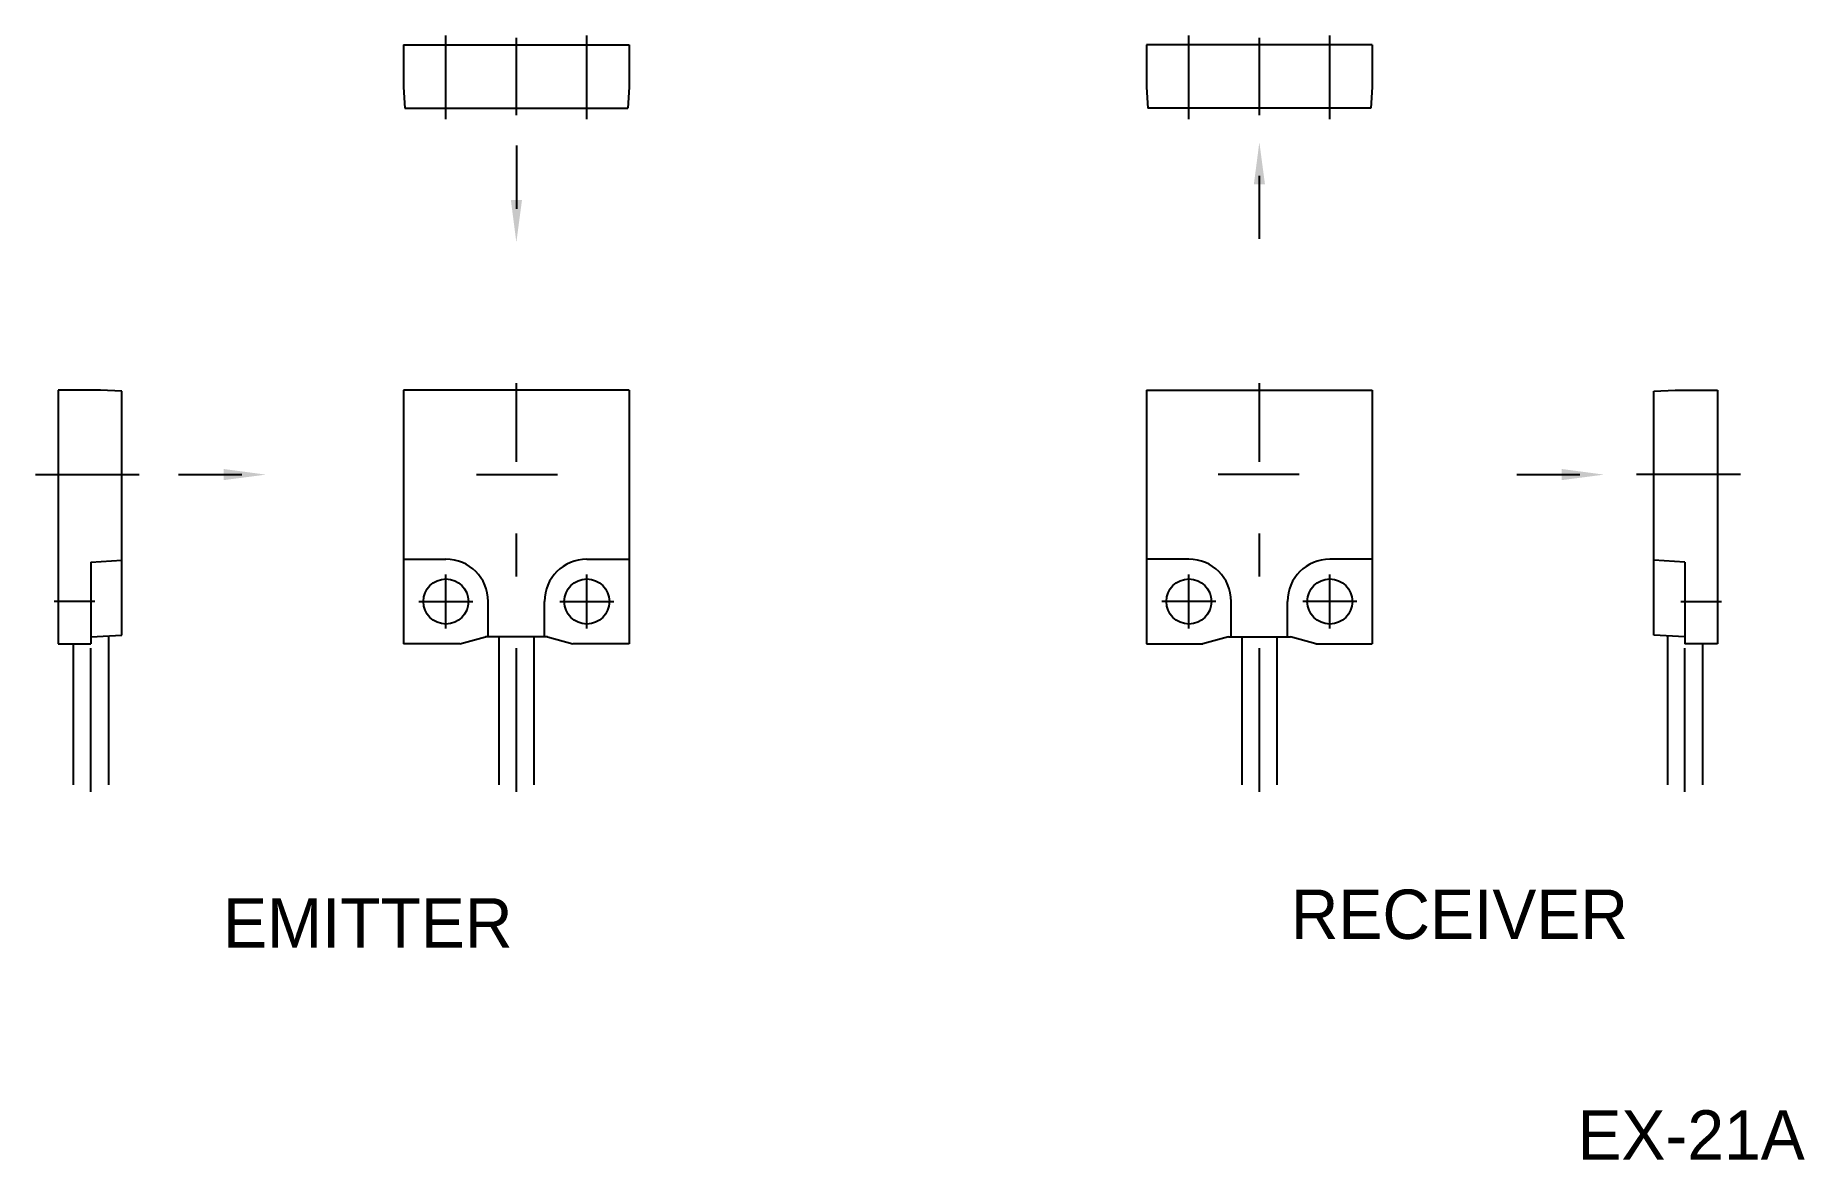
# Model space of a CAD drawing. Extents: x 261 to 386, y 295 to 375.
import ezdxf

# ---------------------------------------------------------------- set-up
doc = ezdxf.new("R2010")
doc.units = 0
doc.linetypes.add('CENTER', pattern=[23.418182, 10.181818, -5.090909, 3.054545, -5.090909])
doc.layers.get('0').update_dxf_attribs({"linetype": 'CONTINUOUS'})

msp = doc.modelspace()

# ---------------------------------------------------------------- linework, layer by layer
at = {"color": 7, "linetype": 'CONTINUOUS'}
for p, q in [((286.63, 374.33), (302.63, 374.33)), ((286.63, 374.33), (286.63, 371.33)), ((302.63, 374.33), (302.63, 371.33)), ((355.35, 374.33), (339.35, 374.33)), ((339.35, 374.33), (339.35, 371.33)), ((355.35, 374.33), (355.35, 371.33)), ((286.63, 371.33), (286.71, 369.83)), ((302.63, 371.33), (302.55, 369.83)), ((339.35, 371.33), (339.43, 369.83)), ((355.35, 371.33), (355.27, 369.83)), ((286.71, 369.83), (302.55, 369.83)), ((355.27, 369.83), (339.43, 369.83)), ((262.13, 349.83), (262.13, 331.83)), ((265.13, 349.83), (262.13, 349.83)), ((266.63, 349.75), (265.13, 349.83)), ((266.63, 332.45), (266.63, 349.75)), ((302.63, 349.83), (286.63, 349.83)), ((286.63, 349.83), (286.63, 331.83)), ((302.63, 349.83), (302.63, 331.83)), ((339.35, 349.83), (339.35, 331.83)), ((339.35, 349.83), (355.35, 349.83)), ((355.35, 349.83), (355.35, 331.83)), ((375.35, 349.75), (376.85, 349.83)), ((375.35, 332.45), (375.35, 349.75)), ((376.85, 349.83), (379.85, 349.83)), ((379.85, 349.83), (379.85, 331.83)), ((264.43, 337.63), (266.63, 337.75)), ((286.63, 337.83), (289.63, 337.83)), ((299.63, 337.83), (302.63, 337.83)), ((342.35, 337.83), (339.35, 337.83)), ((355.35, 337.83), (352.35, 337.83)), ((377.55, 337.63), (375.35, 337.75)), ((264.43, 337.63), (264.43, 332.33)), ((377.55, 337.63), (377.55, 332.33)), ((292.63, 332.33), (292.63, 334.83)), ((296.63, 332.33), (296.63, 334.83)), ((345.35, 332.33), (345.35, 334.83)), ((349.35, 332.33), (349.35, 334.83)), ((262.13, 331.83), (264.43, 331.83)), ((263.18, 331.83), (263.18, 321.83)), ((264.43, 332.33), (266.63, 332.45)), ((264.43, 332.33), (264.43, 331.83)), ((265.68, 332.4), (265.68, 321.83)), ((290.63, 331.83), (286.63, 331.83)), ((290.63, 331.83), (292.43, 332.33)), ((296.83, 332.33), (292.43, 332.33)), ((293.38, 332.33), (293.38, 321.83)), ((295.88, 332.33), (295.88, 321.83)), ((296.83, 332.33), (298.63, 331.83)), ((302.63, 331.83), (298.63, 331.83)), ((339.35, 331.83), (343.35, 331.83)), ((345.15, 332.33), (343.35, 331.83)), ((345.15, 332.33), (349.55, 332.33)), ((346.1, 332.33), (346.1, 321.83)), ((348.6, 332.33), (348.6, 321.83)), ((351.35, 331.83), (349.55, 332.33)), ((351.35, 331.83), (355.35, 331.83)), ((377.55, 332.33), (375.35, 332.45)), ((376.3, 332.4), (376.3, 321.83)), ((377.55, 332.33), (377.55, 331.83)), ((379.85, 331.83), (377.55, 331.83)), ((378.8, 331.83), (378.8, 321.83))]:
    msp.add_line(p, q, dxfattribs=at)
at = {"color": 4, "linetype": 'CENTER'}
for p, q in [((289.63, 369.04), (289.63, 374.99)), ((294.63, 369.33), (294.63, 374.83)), ((299.63, 369.04), (299.63, 374.99)), ((342.35, 369.04), (342.35, 374.99)), ((347.35, 369.33), (347.35, 374.83)), ((352.35, 369.04), (352.35, 374.99)), ((294.63, 321.33), (294.63, 350.33)), ((347.35, 321.33), (347.35, 350.33)), ((260.5, 343.83), (267.86, 343.83)), ((291.81, 343.83), (297.55, 343.83)), ((350.17, 343.83), (344.43, 343.83)), ((381.48, 343.83), (374.12, 343.83)), ((289.63, 332.91), (289.63, 336.75)), ((299.63, 332.91), (299.63, 336.75)), ((342.35, 332.91), (342.35, 336.75)), ((352.35, 332.91), (352.35, 336.75)), ((264.73, 334.83), (261.83, 334.83)), ((287.71, 334.83), (291.55, 334.83)), ((297.71, 334.83), (301.55, 334.83)), ((344.27, 334.83), (340.43, 334.83)), ((354.27, 334.83), (350.43, 334.83)), ((377.25, 334.83), (380.15, 334.83)), ((264.43, 321.33), (264.43, 331.83)), ((377.55, 321.33), (377.55, 331.83))]:
    msp.add_line(p, q, dxfattribs=at)
at = {"color": 4, "linetype": 'CONTINUOUS'}
for p, q in [((294.63, 367.18), (294.63, 362.69)), ((347.35, 360.55), (347.35, 365.04)), ((270.66, 343.83), (275.14, 343.83)), ((365.61, 343.83), (370.09, 343.83))]:
    msp.add_line(p, q, dxfattribs=at)
at = {"color": 7, "linetype": 'CONTINUOUS'}
for centre in [(289.63, 334.83), (299.63, 334.83), (342.35, 334.83), (352.35, 334.83)]:
    msp.add_circle(centre, 1.6, dxfattribs=at)
for centre, start, end in [((289.63, 334.83), 0, 90), ((299.63, 334.83), 90, 180), ((342.35, 334.83), 0, 90), ((352.35, 334.83), 90, 180)]:
    msp.add_arc(centre, 3, start, end, dxfattribs=at)
at = {"color": 4}
for points in [[(347.75, 364.42), (346.96, 364.42), (347.35, 367.42)], [(294.24, 363.31), (295.03, 363.31), (294.63, 360.31)], [(273.86, 343.44), (273.86, 344.23), (276.86, 343.83)], [(368.81, 343.44), (368.81, 344.23), (371.81, 343.83)]]:
    msp.add_solid(points, dxfattribs=at)

# ---------------------------------------------------------------- texts
at = {"color": 2}
for s, p in [('RECEIVER', (349.58, 310.89)), ('EMITTER', (273.82, 310.28)), ('EX-21A', (369.92, 295.23))]:
    msp.add_text(s, height=3.5, dxfattribs=at).set_placement(p)

doc.saveas('drawing.dxf')
